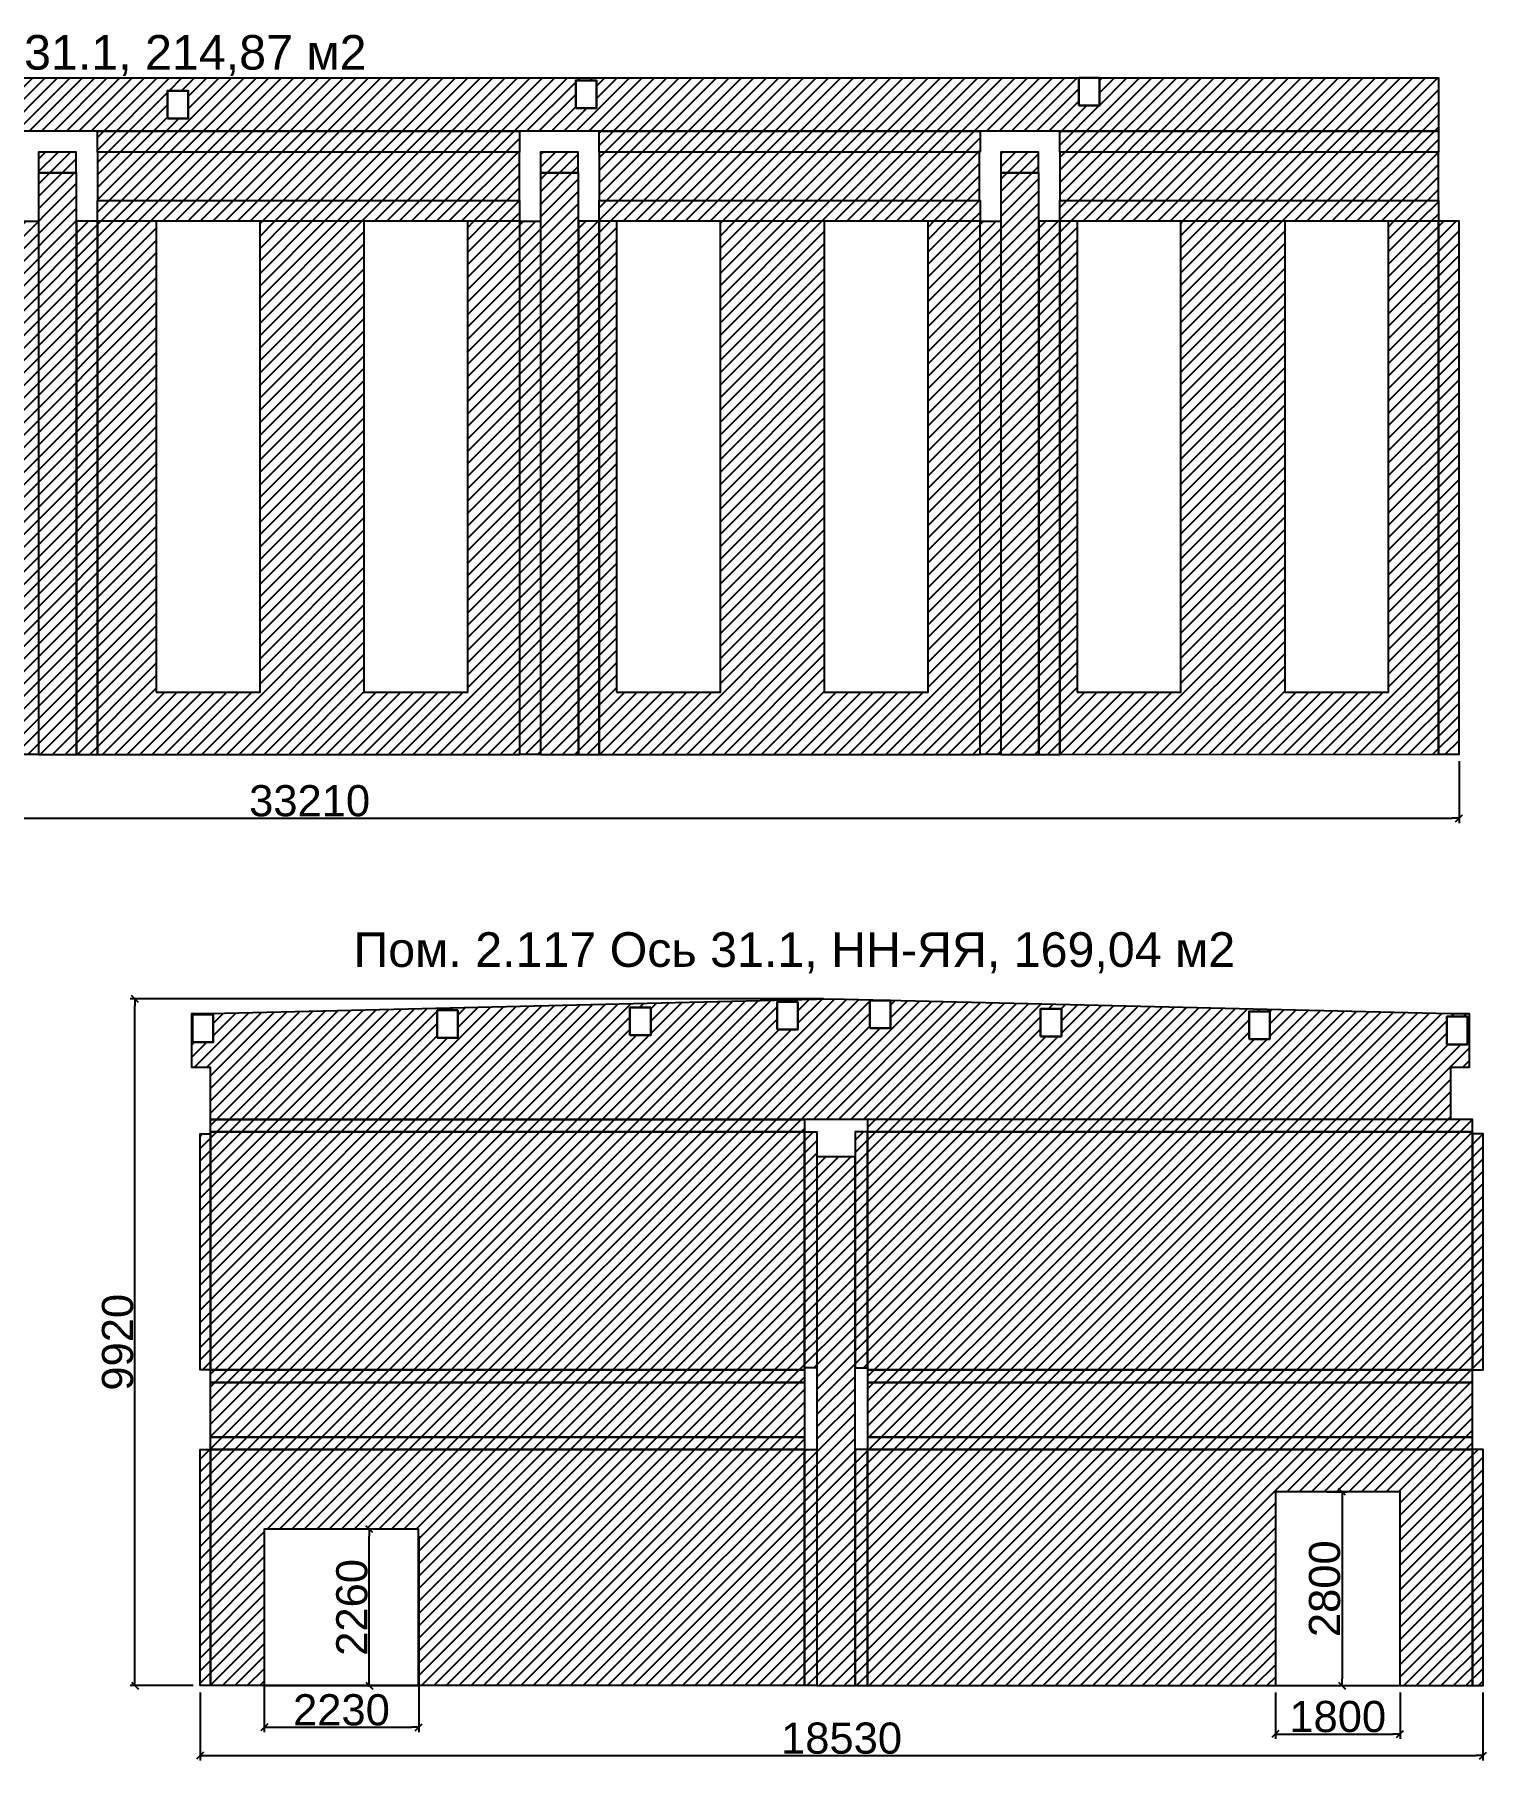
# Model space of a CAD drawing. Header units: millimetres. Extents: x -231292 to 573618, y -153144 to 564035.
# Drawn here: x 233413 to 254385, y 38354 to 63286 of the extents above; entities that cross this region are included whole.
import ezdxf

# ---------------------------------------------------------------- set-up
doc = ezdxf.new("R2010")
doc.units = ezdxf.units.MM
doc.layers.get('0').update_dxf_attribs({"color": 250})
doc.layers.get('Defpoints').update_dxf_attribs({"color": 250})
doc.styles.get("Standard").update_dxf_attribs({"font": 'arial.ttf'})
doc.styles.add('Аннотативный', font='arial.ttf')
doc.dimstyles.new('Размера А3', dxfattribs={"dimtxt": 450, "dimasz": 100, "dimexe": 70, "dimexo": 100, "dimgap": 20, "dimtad": 1, "dimdec": 0, "dimrnd": 10, "dimzin": 0, "dimdsep": 46, "dimtxsty": 'Аннотативный', "dimblk": 'ARROWHEAD_6', "dimcen": 1, "dimclrd": 7, "dimclrt": 7, "dimazin": 0, "dimtfac": 1, "dimtdec": 0, "dimtmove": 2, "dimatfit": 3, "dimfxl": 1, "dimtfillclr": 6, "dimtolj": 1, "dimtzin": 0, "dimlwd": 25, "dimlwe": 25, "dimarcsym": 0})

# ---------------------------------------------------------------- blocks, each defined once
blk = doc.blocks.new('ARROWHEAD_6')
at = {"color": 0, "linetype": 'Continuous'}
for p, q in [((0, 0), (-1, 0)), ((-0.5, -0.5), (0.5, 0.5))]:
    blk.add_line(p, q, dxfattribs=at)
blk = doc.blocks.new('*D1825')
at = {"color": 0, "lineweight": 25, "transparency": 16777216}
for p, q in [((220783, 52788), (220783, 51895)), ((253990, 52788), (253990, 51895))]:
    blk.add_line(p, q, dxfattribs=at)
at = {"color": 7, "lineweight": 25, "transparency": 16777216}
blk.add_line((220883, 51965), (253890, 51965), dxfattribs=at)
at = {"layer": 'Defpoints', "color": 0, "transparency": 16777216}
for p in [(220783, 52888), (253990, 52888), (253990, 51965)]:
    blk.add_point(p, dxfattribs=at)
at = {"color": 7, "lineweight": 25, "transparency": 16777216, "xscale": 100, "yscale": 100, "zscale": 100, "rotation": 180}
blk.add_blockref('ARROWHEAD_6', (220783, 51965), dxfattribs=at)
at = {"color": 7, "lineweight": 25, "transparency": 16777216, "xscale": 100, "yscale": 100, "zscale": 100}
blk.add_blockref('ARROWHEAD_6', (253990, 51965), dxfattribs=at)
at = {"color": 7, "transparency": 16777216, "insert": (237387, 52215), "char_height": 450, "attachment_point": 5, "style": 'Аннотативный'}
blk.add_mtext('\\A1;33210', dxfattribs=at)
blk = doc.blocks.new('*D1828')
at = {"color": 0, "lineweight": 25, "transparency": 16777216}
for p, q in [((235805, 39335), (235805, 38354)), ((254335, 39335), (254335, 38354))]:
    blk.add_line(p, q, dxfattribs=at)
at = {"color": 7, "lineweight": 25, "transparency": 16777216}
blk.add_line((235905, 38424), (254235, 38424), dxfattribs=at)
at = {"layer": 'Defpoints', "color": 0, "transparency": 16777216}
for p in [(235805, 39435), (254335, 39435), (254335, 38424)]:
    blk.add_point(p, dxfattribs=at)
at = {"color": 7, "lineweight": 25, "transparency": 16777216, "xscale": 100, "yscale": 100, "zscale": 100, "rotation": 180}
blk.add_blockref('ARROWHEAD_6', (235805, 38424), dxfattribs=at)
at = {"color": 7, "lineweight": 25, "transparency": 16777216, "xscale": 100, "yscale": 100, "zscale": 100}
blk.add_blockref('ARROWHEAD_6', (254335, 38424), dxfattribs=at)
at = {"color": 7, "transparency": 16777216, "insert": (245070, 38674), "char_height": 450, "attachment_point": 5, "style": 'Аннотативный'}
blk.add_mtext('\\A1;18530', dxfattribs=at)
blk = doc.blocks.new('*D1829')
at = {"color": 0, "lineweight": 25, "transparency": 16777216}
for p, q in [((244810, 49355), (234794, 49355)), ((235705, 39435), (234794, 39435))]:
    blk.add_line(p, q, dxfattribs=at)
at = {"color": 7, "lineweight": 25, "transparency": 16777216}
blk.add_line((234864, 39535), (234864, 49255), dxfattribs=at)
at = {"layer": 'Defpoints', "color": 0, "transparency": 16777216}
for p in [(234864, 49355), (244910, 49355), (235805, 39435)]:
    blk.add_point(p, dxfattribs=at)
at = {"color": 7, "lineweight": 25, "transparency": 16777216, "xscale": 100, "yscale": 100, "zscale": 100}
for p, rotation in [((234864, 49355), 90), ((234864, 39435), 270)]:
    blk.add_blockref('ARROWHEAD_6', p, dxfattribs=dict(at, rotation=rotation))
at = {"color": 7, "transparency": 16777216, "insert": (234615, 44395), "char_height": 450, "attachment_point": 5, "rotation": 90, "style": 'Аннотативный'}
blk.add_mtext('\\A1;9920', dxfattribs=at)
blk = doc.blocks.new('*D1833')
at = {"color": 0, "lineweight": 25, "transparency": 16777216}
for p, q in [((236732, 41595), (236732, 38764)), ((238962, 41595), (238962, 38764))]:
    blk.add_line(p, q, dxfattribs=at)
at = {"color": 7, "lineweight": 25, "transparency": 16777216}
blk.add_line((236832, 38834), (238862, 38834), dxfattribs=at)
at = {"layer": 'Defpoints', "color": 0, "transparency": 16777216}
for p in [(236732, 41695), (238962, 41695), (238962, 38834)]:
    blk.add_point(p, dxfattribs=at)
at = {"color": 7, "lineweight": 25, "transparency": 16777216, "xscale": 100, "yscale": 100, "zscale": 100, "rotation": 180}
blk.add_blockref('ARROWHEAD_6', (236732, 38834), dxfattribs=at)
at = {"color": 7, "lineweight": 25, "transparency": 16777216, "xscale": 100, "yscale": 100, "zscale": 100}
blk.add_blockref('ARROWHEAD_6', (238962, 38834), dxfattribs=at)
at = {"color": 7, "transparency": 16777216, "insert": (237847, 39083), "char_height": 450, "attachment_point": 5, "style": 'Аннотативный'}
blk.add_mtext('\\A1;2230', dxfattribs=at)
blk = doc.blocks.new('*D1834')
at = {"color": 0, "lineweight": 25, "transparency": 16777216}
for p, q in [((238862, 41695), (238179, 41695)), ((238862, 39435), (238179, 39435))]:
    blk.add_line(p, q, dxfattribs=at)
at = {"color": 7, "lineweight": 25, "transparency": 16777216}
blk.add_line((238249, 39535), (238249, 41595), dxfattribs=at)
at = {"layer": 'Defpoints', "color": 0, "transparency": 16777216}
for p in [(238249, 41695), (238962, 41695), (238962, 39435)]:
    blk.add_point(p, dxfattribs=at)
at = {"color": 7, "lineweight": 25, "transparency": 16777216, "xscale": 100, "yscale": 100, "zscale": 100}
for p, rotation in [((238249, 41695), 90), ((238249, 39435), 270)]:
    blk.add_blockref('ARROWHEAD_6', p, dxfattribs=dict(at, rotation=rotation))
at = {"color": 7, "transparency": 16777216, "insert": (237999, 40565), "char_height": 450, "attachment_point": 5, "rotation": 90, "style": 'Аннотативный'}
blk.add_mtext('\\A1;2260', dxfattribs=at)
blk = doc.blocks.new('*D1835')
at = {"color": 0, "lineweight": 25, "transparency": 16777216}
for p, q in [((252079, 42235), (252369, 42235)), ((252079, 39435), (252369, 39435))]:
    blk.add_line(p, q, dxfattribs=at)
at = {"color": 7, "lineweight": 25, "transparency": 16777216}
blk.add_line((252299, 42135), (252299, 39535), dxfattribs=at)
at = {"layer": 'Defpoints', "color": 0, "transparency": 16777216}
for p in [(251979, 42235), (251979, 39435), (252299, 39435)]:
    blk.add_point(p, dxfattribs=at)
at = {"color": 7, "lineweight": 25, "transparency": 16777216, "xscale": 100, "yscale": 100, "zscale": 100}
for p, rotation in [((252299, 42235), 90), ((252299, 39435), 270)]:
    blk.add_blockref('ARROWHEAD_6', p, dxfattribs=dict(at, rotation=rotation))
at = {"color": 7, "transparency": 16777216, "insert": (252049, 40835), "char_height": 450, "attachment_point": 5, "rotation": 90, "style": 'Аннотативный'}
blk.add_mtext('\\A1;2800', dxfattribs=at)
blk = doc.blocks.new('*D1836')
at = {"color": 0, "lineweight": 25, "transparency": 16777216}
for p, q in [((251337, 39335), (251337, 38666)), ((253137, 39335), (253137, 38666))]:
    blk.add_line(p, q, dxfattribs=at)
at = {"color": 7, "lineweight": 25, "transparency": 16777216}
blk.add_line((251437, 38736), (253037, 38736), dxfattribs=at)
at = {"layer": 'Defpoints', "color": 0, "transparency": 16777216}
for p in [(251337, 39435), (253137, 39435), (253137, 38736)]:
    blk.add_point(p, dxfattribs=at)
at = {"color": 7, "lineweight": 25, "transparency": 16777216, "xscale": 100, "yscale": 100, "zscale": 100, "rotation": 180}
blk.add_blockref('ARROWHEAD_6', (251337, 38736), dxfattribs=at)
at = {"color": 7, "lineweight": 25, "transparency": 16777216, "xscale": 100, "yscale": 100, "zscale": 100}
blk.add_blockref('ARROWHEAD_6', (253137, 38736), dxfattribs=at)
at = {"color": 7, "transparency": 16777216, "insert": (252237, 38986), "char_height": 450, "attachment_point": 5, "style": 'Аннотативный'}
blk.add_mtext('\\A1;1800', dxfattribs=at)

msp = doc.modelspace()

# ---------------------------------------------------------------- hatches: boundary and pattern name
at = {"true_color": 0xa953a0}
h = msp.add_hatch(dxfattribs=at)
h.set_pattern_fill('ANSI31', color=215, scale=40)
h.set_pattern_definition([(45, (-166.29, -4222.03), (-89.80256, 89.80256), [])])
h.paths.add_polyline_path([(229111.328, 62141.632), (229411.328, 62141.632), (229411.328, 62541.632), (229111.328, 62541.632)], flags=16)
h.paths.add_polyline_path([(235333.888, 62073.574), (235633.888, 62073.574), (235633.888, 62473.574), (235333.888, 62473.574)], flags=16)
h.paths.add_polyline_path([(241229.992, 62222.294), (241529.992, 62222.294), (241529.992, 62622.294), (241229.992, 62622.294)], flags=16)
h.paths.add_polyline_path([(253690.045, 52887.909), (253990.045, 52887.909), (253990.045, 60587.909), (253690.045, 60587.909)])
h.paths.add_polyline_path([(221070.999, 52887.747), (220782.999, 52887.747), (220782.999, 60587.909), (221070.999, 60587.909)])
h.paths.add_polyline_path([(253690.045, 61887.909), (223710.045, 61887.909), (223710.045, 62657.909), (253690.045, 62657.909)])
h.paths.add_polyline_path([(247370.999, 61287.747), (247915.89, 61287.747), (247915.89, 61587.747), (247370.999, 61587.747)])
h.paths.add_polyline_path([(240720.999, 61287.747), (241265.889, 61287.747), (241265.889, 61587.747), (240720.999, 61587.747)])
h.paths.add_polyline_path([(233470.999, 61287.747), (234015.889, 61287.747), (234015.889, 61587.747), (233470.999, 61587.747)])
h.paths.add_polyline_path([(226820.999, 61287.747), (227365.889, 61287.747), (227365.889, 61587.747), (226820.999, 61587.747)])
h.paths.add_polyline_path([(226520.165, 61587.909), (221070.999, 61587.909), (221070.999, 61887.909), (226520.165, 61887.909)])
h.paths.add_polyline_path([(233140.044, 61587.909), (227670.999, 61587.909), (227670.999, 61887.909), (233140.044, 61887.909)])
h.paths.add_polyline_path([(240417.685, 61587.909), (234320.999, 61587.909), (234320.999, 61887.909), (240417.685, 61887.909)])
h.paths.add_polyline_path([(247071.511, 61587.909), (241570.999, 61587.909), (241570.999, 61887.909), (247071.511, 61887.909)])
h.paths.add_polyline_path([(253690.045, 61587.909), (248220.999, 61587.909), (248220.999, 61887.909), (253690.045, 61887.909)])
h.paths.add_polyline_path([(248220.999, 60887.909), (253690.045, 60887.909), (253690.045, 61587.909), (248220.999, 61587.909)])
h.paths.add_polyline_path([(241570.999, 60887.909), (247061.263, 60887.909), (247061.263, 61587.909), (241570.999, 61587.909)])
h.paths.add_polyline_path([(234320.999, 60887.909), (240420.155, 60887.909), (240420.155, 61587.909), (234320.999, 61587.909)])
h.paths.add_polyline_path([(227670.999, 60887.909), (233146.968, 60887.909), (233146.968, 61587.909), (227670.999, 61587.909)])
h.paths.add_polyline_path([(221070.999, 61587.909), (226520.165, 61587.909), (226520.165, 60887.909), (221070.999, 60887.909)])
h.paths.add_polyline_path([(226520.165, 60587.909), (221070.999, 60587.909), (221070.999, 60887.909), (226520.165, 60887.909)])
h.paths.add_polyline_path([(233140.044, 60587.909), (227670.999, 60587.909), (227670.999, 60887.909), (233140.044, 60887.909)])
h.paths.add_polyline_path([(240417.685, 60587.909), (234320.999, 60587.909), (234320.999, 60887.909), (240417.685, 60887.909)])
h.paths.add_polyline_path([(247071.511, 60587.909), (241570.999, 60587.909), (241570.999, 60887.909), (247071.511, 60887.909)])
h.paths.add_polyline_path([(226820.999, 52887.747), (226520.999, 52887.747), (226520.999, 60587.747), (226820.999, 60587.747)])
h.paths.add_polyline_path([(227370.999, 52887.747), (227670.999, 52887.747), (227670.999, 60587.747), (227370.999, 60587.747)])
h.paths.add_polyline_path([(226820.999, 52887.747), (227370.999, 52887.747), (227370.999, 61287.747), (226820.999, 61287.747)])
h.paths.add_polyline_path([(231520.999, 53787.748), (233020.999, 53787.748), (233020.999, 60587.748), (231520.999, 60587.748)])
h.paths.add_polyline_path([(228520.999, 53787.748), (230020.999, 53787.748), (230020.999, 60587.748), (228520.999, 60587.748)])
h.paths.add_polyline_path([(224870.999, 53787.748), (226370.999, 53787.748), (226370.999, 60587.747), (224870.999, 60587.747)], flags=16)
h.paths.add_polyline_path([(221870.999, 53787.748), (223370.999, 53787.748), (223370.999, 60587.747), (221870.999, 60587.747)], flags=16)
h.paths.add_polyline_path([(227670.999, 52887.747), (233170.999, 52887.747), (233170.999, 60587.747), (227670.999, 60587.747)])
h.paths.add_polyline_path([(221070.999, 52887.747), (226520.999, 52887.747), (226520.999, 60587.747), (221070.999, 60587.747)])
h.paths.add_polyline_path([(233470.999, 52887.747), (233170.999, 52887.747), (233170.999, 60587.747), (233470.999, 60587.747)])
h.paths.add_polyline_path([(234020.999, 52887.747), (234320.999, 52887.747), (234320.999, 60587.747), (234020.999, 60587.747)])
h.paths.add_polyline_path([(233470.999, 52887.747), (234020.999, 52887.747), (234020.999, 61287.747), (233470.999, 61287.747)])
h.paths.add_polyline_path([(238170.999, 53787.748), (239670.999, 53787.748), (239670.999, 60587.748), (238170.999, 60587.748)])
h.paths.add_polyline_path([(235170.999, 53787.748), (236670.999, 53787.748), (236670.999, 60587.747), (235170.999, 60587.747)], flags=16)
h.paths.add_polyline_path([(234320.999, 52887.747), (240420.999, 52887.747), (240420.999, 60587.747), (234320.999, 60587.747)])
h.paths.add_polyline_path([(240720.999, 52887.747), (240420.999, 52887.747), (240420.999, 60587.747), (240720.999, 60587.747)])
h.paths.add_polyline_path([(241270.999, 52887.747), (241570.999, 52887.747), (241570.999, 60587.747), (241270.999, 60587.747)])
h.paths.add_polyline_path([(240720.999, 52887.747), (241270.999, 52887.747), (241270.999, 61287.747), (240720.999, 61287.747)])
h.paths.add_polyline_path([(244820.999, 53787.748), (246320.999, 53787.748), (246320.999, 60587.748), (244820.999, 60587.748)])
h.paths.add_polyline_path([(241820.999, 53787.748), (243320.999, 53787.748), (243320.999, 60587.748), (241820.999, 60587.748)])
h.paths.add_polyline_path([(241570.999, 52887.747), (247070.999, 52887.747), (247070.999, 60587.747), (241570.999, 60587.747)])
h.paths.add_polyline_path([(253690.045, 60587.909), (248220.999, 60587.909), (248220.999, 60887.909), (253690.045, 60887.909)])
h.paths.add_polyline_path([(251470.999, 53787.844), (252970.999, 53787.844), (252970.999, 60587.844), (251470.999, 60587.844)], flags=16)
h.paths.add_polyline_path([(248470.999, 53787.755), (249970.999, 53787.755), (249970.999, 60587.755), (248470.999, 60587.755)], flags=16)
h.paths.add_polyline_path([(248220.999, 52887.747), (253690.045, 52887.909), (253690.045, 60587.909), (248220.999, 60587.747)])
h.paths.add_polyline_path([(247370.999, 52887.747), (247070.999, 52887.747), (247070.999, 60587.747), (247370.999, 60587.747)])
h.paths.add_polyline_path([(247920.999, 52887.747), (248220.999, 52887.747), (248220.999, 60587.747), (247920.999, 60587.747)])
h.paths.add_polyline_path([(247370.999, 52887.747), (247920.999, 52887.747), (247920.999, 61287.747), (247370.999, 61287.747)])
h.paths.add_polyline_path([(248496.161, 62257.909), (248796.161, 62257.909), (248796.161, 62657.909), (248496.161, 62657.909)], flags=16)
h = msp.add_hatch(dxfattribs=at)
h.set_pattern_fill('ANSI31', color=215, scale=40)
h.set_pattern_definition([(45, (41185.54, 58940.94), (-89.80256, 89.80256), [])])
h.paths.add_polyline_path([(254185.288, 47614.665), (245445.288, 47614.665), (245445.288, 47434.665), (254185.288, 47434.665)])
h.paths.add_polyline_path([(253865.288, 48364.665), (254135.288, 48364.665), (254135.288, 49144.665), (253865.288, 49144.665), (244910.288, 49354.665), (235955.288, 49144.665), (235685.288, 49144.665), (235685.288, 48364.665), (235955.288, 48364.665), (235955.288, 47614.665), (253865.288, 47614.665)])
h.paths.add_polyline_path([(251337.028, 39434.665), (253137.028, 39434.665), (253137.028, 42234.665), (251337.028, 42234.665)], flags=17)
h.paths.add_polyline_path([(254185.288, 43994.665), (254335.288, 43994.665), (254335.288, 47404.665), (254185.288, 47404.665)])
h.paths.add_polyline_path([(254185.288, 39434.665), (254335.288, 39434.665), (254335.288, 42844.665), (254185.288, 42844.665)])
h.paths.add_polyline_path([(245445.288, 43994.665), (254185.288, 43994.665), (254185.288, 47434.665), (245445.288, 47434.665)])
h.paths.add_polyline_path([(245445.288, 43814.665), (254185.288, 43814.665), (254185.288, 43994.665), (245445.288, 43994.665)])
h.paths.add_polyline_path([(245445.288, 43024.665), (254185.288, 43024.665), (254185.288, 43814.665), (245445.288, 43814.665)])
h.paths.add_polyline_path([(245445.288, 42844.665), (254185.288, 42844.665), (254185.288, 43024.665), (245445.288, 43024.665)])
h.paths.add_polyline_path([(245445.288, 39434.665), (254185.288, 39434.665), (254185.288, 42844.665), (245445.288, 42844.665)])
h.paths.add_polyline_path([(244535.288, 47434.665), (235955.288, 47434.665), (235955.288, 47614.665), (244535.288, 47614.665)])
h.paths.add_polyline_path([(236731.911, 39434.665), (238961.911, 39434.665), (238961.911, 41694.665), (236731.911, 41694.665)], flags=17)
h.paths.add_polyline_path([(244715.288, 44024.665), (244535.288, 44024.665), (244535.288, 47434.665), (244715.288, 47434.665)])
h.paths.add_polyline_path([(235955.288, 43994.665), (235805.288, 43994.665), (235805.288, 47404.665), (235955.288, 47404.665)])
h.paths.add_polyline_path([(235955.288, 39434.665), (235805.288, 39434.665), (235805.288, 42844.665), (235955.288, 42844.665)])
h.paths.add_polyline_path([(244535.288, 43994.665), (235955.288, 43994.665), (235955.288, 47434.665), (244535.288, 47434.665)])
h.paths.add_polyline_path([(244535.288, 43814.665), (235955.288, 43814.665), (235955.288, 43994.665), (244535.288, 43994.665)])
h.paths.add_polyline_path([(244535.288, 43024.665), (235955.288, 43024.665), (235955.288, 43814.665), (244535.288, 43814.665)])
h.paths.add_polyline_path([(244535.288, 42844.665), (235955.288, 42844.665), (235955.288, 43024.665), (244535.288, 43024.665)])
h.paths.add_polyline_path([(244535.288, 39434.665), (235955.288, 39434.665), (235955.288, 42844.665), (244535.288, 42844.665)])
h.paths.add_polyline_path([(244715.288, 39434.665), (244535.288, 39434.665), (244535.288, 42844.665), (244715.288, 42844.665)])
h.paths.add_polyline_path([(245265.288, 44024.665), (245445.288, 44024.665), (245445.288, 47434.665), (245265.288, 47434.665)])
h.paths.add_polyline_path([(245265.288, 39434.665), (245445.288, 39434.665), (245445.288, 42844.665), (245265.288, 42844.665)])
h.paths.add_polyline_path([(244715.288, 39434.665), (245265.288, 39434.665), (245265.288, 47074.665), (244715.288, 47074.665)])
h.paths.add_polyline_path([(235693.879, 48728.314), (235993.879, 48728.314), (235993.879, 49128.314), (235693.879, 49128.314)], flags=16)
h.paths.add_polyline_path([(239227.048, 48790.497), (239527.048, 48790.497), (239527.048, 49190.497), (239227.048, 49190.497)], flags=16)
h.paths.add_polyline_path([(242013.168, 48829.829), (242313.168, 48829.829), (242313.168, 49229.829), (242013.168, 49229.829)], flags=16)
h.paths.add_polyline_path([(244138.173, 48912.229), (244438.173, 48912.229), (244438.173, 49312.229), (244138.173, 49312.229)], flags=16)
h.paths.add_polyline_path([(245476.14, 48932.757), (245776.14, 48932.757), (245776.14, 49332.757), (245476.14, 49332.757)], flags=16)
h.paths.add_polyline_path([(247945.438, 48811.824), (248245.438, 48811.824), (248245.438, 49211.824), (247945.438, 49211.824)], flags=16)
h.paths.add_polyline_path([(250955.551, 48774.966), (251255.551, 48774.966), (251255.551, 49174.966), (250955.551, 49174.966)], flags=16)
h.paths.add_polyline_path([(253813.557, 48698.469), (254113.557, 48698.469), (254113.557, 49098.469), (253813.557, 49098.469)], flags=16)

# ---------------------------------------------------------------- linework, layer by layer
for points in [[(253690.045, 61887.909), (223710.045, 61887.909), (223710.045, 62657.909), (253690.045, 62657.909)], [(240417.685, 61587.909), (234320.999, 61587.909), (234320.999, 61887.909), (240417.685, 61887.909)], [(247071.511, 61587.909), (241570.999, 61587.909), (241570.999, 61887.909), (247071.511, 61887.909)], [(253690.045, 61587.909), (248220.999, 61587.909), (248220.999, 61887.909), (253690.045, 61887.909)], [(233470.999, 61287.747), (234015.889, 61287.747), (234015.889, 61587.747), (233470.999, 61587.747)], [(234320.999, 60887.909), (240420.155, 60887.909), (240420.155, 61587.909), (234320.999, 61587.909)], [(240720.999, 61287.747), (241265.889, 61287.747), (241265.889, 61587.747), (240720.999, 61587.747)], [(241570.999, 60887.909), (247061.263, 60887.909), (247061.263, 61587.909), (241570.999, 61587.909)], [(247370.999, 61287.747), (247915.89, 61287.747), (247915.89, 61587.747), (247370.999, 61587.747)], [(248220.999, 60887.909), (253690.045, 60887.909), (253690.045, 61587.909), (248220.999, 61587.909)], [(233470.999, 52887.747), (234020.999, 52887.747), (234020.999, 61287.747), (233470.999, 61287.747)], [(240720.999, 52887.747), (241270.999, 52887.747), (241270.999, 61287.747), (240720.999, 61287.747)], [(247370.999, 52887.747), (247920.999, 52887.747), (247920.999, 61287.747), (247370.999, 61287.747)], [(240417.685, 60587.909), (234320.999, 60587.909), (234320.999, 60887.909), (240417.685, 60887.909)], [(247071.511, 60587.909), (241570.999, 60587.909), (241570.999, 60887.909), (247071.511, 60887.909)], [(253690.045, 60587.909), (248220.999, 60587.909), (248220.999, 60887.909), (253690.045, 60887.909)], [(233470.999, 52887.747), (233170.999, 52887.747), (233170.999, 60587.747), (233470.999, 60587.747)], [(234020.999, 52887.747), (234320.999, 52887.747), (234320.999, 60587.747), (234020.999, 60587.747)], [(234320.999, 52887.747), (240420.999, 52887.747), (240420.999, 60587.747), (234320.999, 60587.747)], [(235170.999, 53787.748), (236670.999, 53787.748), (236670.999, 60587.747), (235170.999, 60587.747)], [(238170.999, 53787.748), (239670.999, 53787.748), (239670.999, 60587.748), (238170.999, 60587.748)], [(240720.999, 52887.747), (240420.999, 52887.747), (240420.999, 60587.747), (240720.999, 60587.747)], [(241270.999, 52887.747), (241570.999, 52887.747), (241570.999, 60587.747), (241270.999, 60587.747)], [(241570.999, 52887.747), (247070.999, 52887.747), (247070.999, 60587.747), (241570.999, 60587.747)], [(241820.999, 53787.748), (243320.999, 53787.748), (243320.999, 60587.748), (241820.999, 60587.748)], [(244820.999, 53787.748), (246320.999, 53787.748), (246320.999, 60587.748), (244820.999, 60587.748)], [(247370.999, 52887.747), (247070.999, 52887.747), (247070.999, 60587.747), (247370.999, 60587.747)], [(247920.999, 52887.747), (248220.999, 52887.747), (248220.999, 60587.747), (247920.999, 60587.747)], [(248220.999, 52887.747), (253690.045, 52887.909), (253690.045, 60587.909), (248220.999, 60587.747)], [(248470.999, 53787.755), (249970.999, 53787.755), (249970.999, 60587.755), (248470.999, 60587.755)], [(251470.999, 53787.844), (252970.999, 53787.844), (252970.999, 60587.844), (251470.999, 60587.844)], [(253690.045, 52887.909), (253990.045, 52887.909), (253990.045, 60587.909), (253690.045, 60587.909)], [(253865.288, 49144.665), (254135.288, 49144.665), (254135.288, 48364.665), (253865.288, 48364.665), (253865.288, 47614.665), (235955.288, 47614.665), (235955.288, 48364.665), (235685.288, 48364.665), (235685.288, 49144.665), (235955.288, 49144.665), (244910.288, 49354.665)], [(235955.288, 43994.665), (235805.288, 43994.665), (235805.288, 47404.665), (235955.288, 47404.665)], [(244535.288, 47434.665), (235955.288, 47434.665), (235955.288, 47614.665), (244535.288, 47614.665)], [(244535.288, 43994.665), (235955.288, 43994.665), (235955.288, 47434.665), (244535.288, 47434.665)], [(244715.288, 44024.665), (244535.288, 44024.665), (244535.288, 47434.665), (244715.288, 47434.665)], [(245265.288, 44024.665), (245445.288, 44024.665), (245445.288, 47434.665), (245265.288, 47434.665)], [(245445.288, 47434.665), (254185.288, 47434.665), (254185.288, 47614.665), (245445.288, 47614.665)], [(245445.288, 43994.665), (254185.288, 43994.665), (254185.288, 47434.665), (245445.288, 47434.665)], [(254185.288, 43994.665), (254335.288, 43994.665), (254335.288, 47404.665), (254185.288, 47404.665)], [(244715.288, 39434.665), (245265.288, 39434.665), (245265.288, 47074.665), (244715.288, 47074.665)], [(244535.288, 43814.665), (235955.288, 43814.665), (235955.288, 43994.665), (244535.288, 43994.665)], [(245445.288, 43814.665), (254185.288, 43814.665), (254185.288, 43994.665), (245445.288, 43994.665)], [(244535.288, 43024.665), (235955.288, 43024.665), (235955.288, 43814.665), (244535.288, 43814.665)], [(245445.288, 43024.665), (254185.288, 43024.665), (254185.288, 43814.665), (245445.288, 43814.665)], [(244535.288, 42844.665), (235955.288, 42844.665), (235955.288, 43024.665), (244535.288, 43024.665)], [(245445.288, 42844.665), (254185.288, 42844.665), (254185.288, 43024.665), (245445.288, 43024.665)], [(235955.288, 39434.665), (235805.288, 39434.665), (235805.288, 42844.665), (235955.288, 42844.665)], [(244535.288, 39434.665), (235955.288, 39434.665), (235955.288, 42844.665), (244535.288, 42844.665)], [(244715.288, 39434.665), (244535.288, 39434.665), (244535.288, 42844.665), (244715.288, 42844.665)], [(245265.288, 39434.665), (245445.288, 39434.665), (245445.288, 42844.665), (245265.288, 42844.665)], [(245445.288, 39434.665), (254185.288, 39434.665), (254185.288, 42844.665), (245445.288, 42844.665)], [(254185.288, 39434.665), (254335.288, 39434.665), (254335.288, 42844.665), (254185.288, 42844.665)], [(251337.028, 39434.665), (253137.028, 39434.665), (253137.028, 42234.665), (251337.028, 42234.665)], [(236731.911, 39434.665), (238961.911, 39434.665), (238961.911, 41694.665), (236731.911, 41694.665)]]:
    msp.add_lwpolyline(points, close=True)
at = {"color": 30, "lineweight": 30, "true_color": 0xf26722}
for points in [[(241229.992, 62222.294), (241529.992, 62222.294), (241529.992, 62622.294), (241229.992, 62622.294)], [(248496.161, 62257.909), (248796.161, 62257.909), (248796.161, 62657.909), (248496.161, 62657.909)], [(235333.888, 62073.574), (235633.888, 62073.574), (235633.888, 62473.574), (235333.888, 62473.574)], [(235693.879, 48728.314), (235993.879, 48728.314), (235993.879, 49128.314), (235693.879, 49128.314)], [(239227.048, 48790.497), (239527.048, 48790.497), (239527.048, 49190.497), (239227.048, 49190.497)], [(242013.168, 48829.829), (242313.168, 48829.829), (242313.168, 49229.829), (242013.168, 49229.829)], [(244138.173, 48912.229), (244438.173, 48912.229), (244438.173, 49312.229), (244138.173, 49312.229)], [(245476.14, 48932.757), (245776.14, 48932.757), (245776.14, 49332.757), (245476.14, 49332.757)], [(247945.438, 48811.824), (248245.438, 48811.824), (248245.438, 49211.824), (247945.438, 49211.824)], [(250955.551, 48774.966), (251255.551, 48774.966), (251255.551, 49174.966), (250955.551, 49174.966)], [(253813.557, 48698.469), (254113.557, 48698.469), (254113.557, 49098.469), (253813.557, 49098.469)]]:
    msp.add_lwpolyline(points, close=True, dxfattribs=at)

# ---------------------------------------------------------------- texts
at = {"char_height": 500, "attachment_point": 1}
for s, insert in [('Пом. 2.117 Ось ЯЯ, 38.1-31.1, 214,87 м2', (225122.924, 63278.15)), ('Пом. 2.117 Ось 31.1, НН-ЯЯ, 169,04 м2', (238020.632, 50317.771))]:
    msp.add_mtext(s, dxfattribs=dict(at, insert=insert))

# ---------------------------------------------------------------- dimensions: what is measured, and where the dimension line sits
for base, p1, p2, picture, middle in [((253990.045, 51964.717), (220782.999, 52887.747), (253990.045, 52887.909), '*D1825', (237386.522, 52214.628)), ((238961.911, 38833.521), (236731.911, 41694.665), (238961.911, 41694.665), '*D1833', (237846.911, 39083.433)), ((254335.288, 38423.791), (235805.288, 39434.665), (254335.288, 39434.665), '*D1828', (245070.288, 38673.702)), ((253137.028, 38736.251), (251337.028, 39434.665), (253137.028, 39434.665), '*D1836', (252237.028, 38986.009))]:
    dim = msp.add_linear_dim(base=base, p1=p1, p2=p2, dimstyle='Размера А3')
    dim.commit()
    dim.dimension.update_dxf_attribs({"geometry": picture, "text_midpoint": middle})
for base, p1, p2, picture, middle in [((234864.468, 49354.665), (235805.288, 39434.665), (244910.288, 49354.665), '*D1829', (234614.71, 44394.665)), ((252298.519, 39434.665), (251979.028, 42234.665), (251979.028, 39434.665), '*D1835', (252048.761, 40834.665)), ((238248.908, 41694.665), (238961.911, 39434.665), (238961.911, 41694.665), '*D1834', (237999.15, 40564.665))]:
    dim = msp.add_linear_dim(base=base, p1=p1, p2=p2, angle=90, dimstyle='Размера А3')
    dim.commit()
    dim.dimension.update_dxf_attribs({"geometry": picture, "text_midpoint": middle})

doc.saveas('drawing.dxf')
